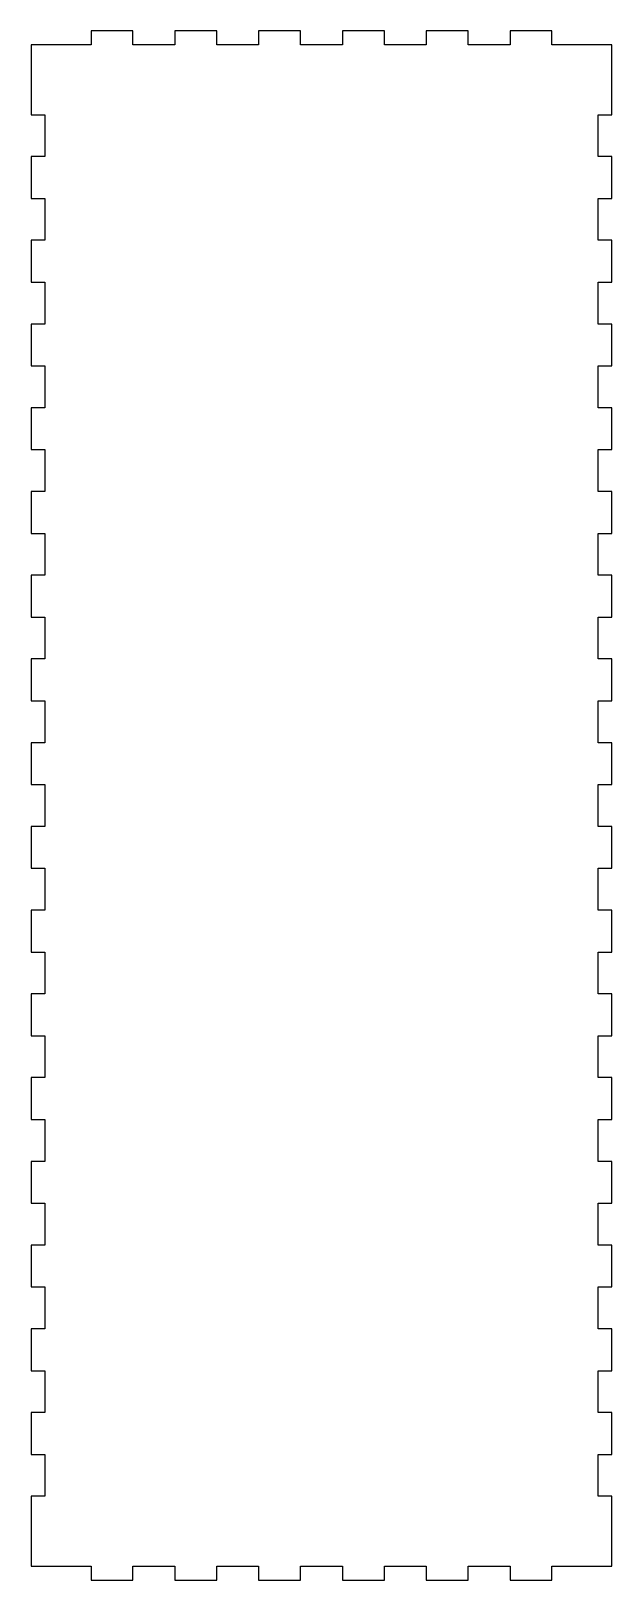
# Model space of a CAD drawing. Header units: millimetres. Extents: x -104 to 104, y -550 to 5.
import ezdxf

# ---------------------------------------------------------------- set-up
doc = ezdxf.new("R2010")
doc.units = ezdxf.units.MM
doc.layers.get('0').update_dxf_attribs({"linetype": 'CONTINUOUS'})

msp = doc.modelspace()

# ---------------------------------------------------------------- linework, layer by layer
msp.add_lwpolyline([(99, -85), (104, -85), (104, -70), (99, -70), (99, -55), (104, -55), (104, -40), (99, -40), (99, -25), (104, -25), (104, 0), (82.5, 0), (82.5, 5), (67.5, 5), (67.5, 0), (52.5, 0), (52.5, 5), (37.5, 5), (37.5, 0), (22.5, 0), (22.5, 5), (7.5, 5), (7.5, 0), (-7.5, 0), (-7.5, 5), (-22.5, 5), (-22.5, 0), (-37.5, 0), (-37.5, 5), (-52.5, 5), (-52.5, 0), (-67.5, 0), (-67.5, 5), (-82.5, 5), (-82.5, 0), (-104, 0), (-104, -25), (-99, -25), (-99, -40), (-104, -40), (-104, -55), (-99, -55), (-99, -70), (-104, -70), (-104, -85), (-99, -85), (-99, -100), (-104, -100), (-104, -115), (-99, -115), (-99, -130), (-104, -130), (-104, -145), (-99, -145), (-99, -160), (-104, -160), (-104, -175), (-99, -175), (-99, -190), (-104, -190), (-104, -205), (-99, -205), (-99, -220), (-104, -220), (-104, -235), (-99, -235), (-99, -250), (-104, -250), (-104, -265), (-99, -265), (-99, -280), (-104, -280), (-104, -295), (-99, -295), (-99, -310), (-104, -310), (-104, -325), (-99, -325), (-99, -340), (-104, -340), (-104, -355), (-99, -355), (-99, -370), (-104, -370), (-104, -385), (-99, -385), (-99, -400), (-104, -400), (-104, -415), (-99, -415), (-99, -430), (-104, -430), (-104, -445), (-99, -445), (-99, -460), (-104, -460), (-104, -475), (-99, -475), (-99, -490), (-104, -490), (-104, -505), (-99, -505), (-99, -520), (-104, -520), (-104, -545), (-82.5, -545), (-82.5, -550), (-67.5, -550), (-67.5, -545), (-52.5, -545), (-52.5, -550), (-37.5, -550), (-37.5, -545), (-22.5, -545), (-22.5, -550), (-7.5, -550), (-7.5, -545), (7.5, -545), (7.5, -550), (22.5, -550), (22.5, -545), (37.5, -545), (37.5, -550), (52.5, -550), (52.5, -545), (67.5, -545), (67.5, -550), (82.5, -550), (82.5, -545), (104, -545), (104, -520), (99, -520), (99, -505), (104, -505), (104, -490), (99, -490), (99, -475), (104, -475), (104, -460), (99, -460), (99, -445), (104, -445), (104, -430), (99, -430), (99, -415), (104, -415), (104, -400), (99, -400), (99, -385), (104, -385), (104, -370), (99, -370), (99, -355), (104, -355), (104, -340), (99, -340), (99, -325), (104, -325), (104, -310), (99, -310), (99, -295), (104, -295), (104, -280), (99, -280), (99, -265), (104, -265), (104, -250), (99, -250), (99, -235), (104, -235), (104, -220), (99, -220), (99, -205), (104, -205), (104, -190), (99, -190), (99, -175), (104, -175), (104, -160), (99, -160), (99, -145), (104, -145), (104, -130), (99, -130), (99, -115), (104, -115), (104, -100), (99, -100)], close=True)

doc.saveas('drawing.dxf')
